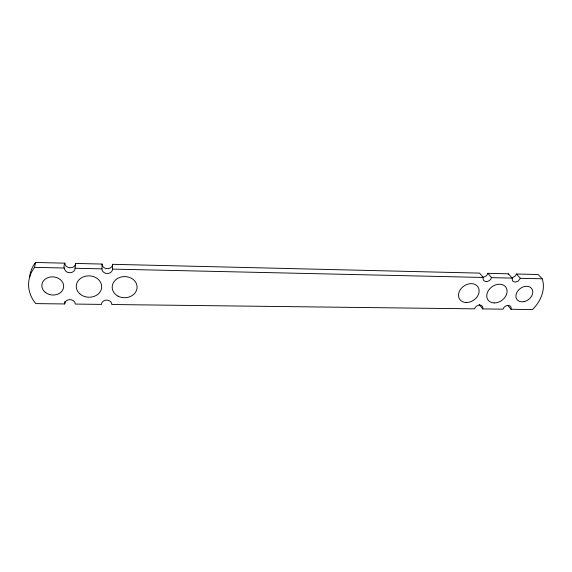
<?xml version="1.0" encoding="UTF-8"?>
<svg xmlns="http://www.w3.org/2000/svg" width="572" height="572" viewBox="0 0 572 572"><rect width="100%" height="100%" fill="white"/><g stroke="black" fill="none" stroke-linecap="round" stroke-linejoin="round"><path stroke-width="0.86" d="M29.644 277.384A38.617 32.332 4.9 0 1 35.5 262.469L64.829 263.17C62.62 267.174 64.922 272.858 69.727 272.715C72.279 272.844 75.096 270.992 75.104 268.261L101.945 268.861A5.312 4.54 2.1 0 0 107.171 273.509A5.312 4.54 2.1 0 0 112.555 269.105L112.598 264.314L479.608 273.116L483.176 277.456A4.647 3.618 -36.2 0 0 486.243 281.546A4.647 3.618 -36.2 0 0 491.52 277.649L512.162 278.114L512.533 280.938L515.079 282.153L518.182 281.152L520.334 278.299L516.452 274.002L515.193 276.09L512.333 277.72M101.945 268.861L102.102 264.064L75.561 263.427L75.104 268.261M75.561 263.427C75.34 269.419 65.001 269.04 64.829 263.17M508.236 274.481L508.344 273.809L487.873 273.316A4.597 3.596 -36.3 0 1 482.661 277.184M35.5 262.469L34.585 267.346A39.046 32.583 4.6 0 0 35.757 303.603L64.693 303.954L64.972 301.394M64.693 303.954A5.284 4.361 3.2 0 1 69.941 299.635A5.284 4.361 3.2 0 1 75.261 304.075L101.459 304.39A5.184 4.326 0 0 1 106.714 300.114A5.184 4.326 0 0 1 111.826 304.511L474.567 308.844A4.526 3.475 -33.9 0 1 479.722 305.048A4.526 3.475 -33.9 0 1 482.747 308.937L503.017 309.18A4.49 3.389 -35 0 1 508.151 305.434A4.49 3.389 -35 0 1 511.032 309.273L532.496 309.531A33.133 25.147 -36.1 0 0 542.184 278.793L538.116 274.524L516.452 274.002M34.585 267.346L64.25 268.011M112.555 269.105L483.176 277.456M520.334 278.299L542.184 278.793M508.344 273.809L512.162 278.114M487.873 273.316L491.52 277.649M507.843 305.419L511.032 309.273M479.264 304.404L482.747 308.937M112.598 264.314A5.248 4.512 2.5 0 1 107.271 268.683A5.248 4.512 2.5 0 1 102.102 264.064M118.068 296.174A12.455 10.582 -0.8 0 0 137.087 287.451A12.455 10.582 -0.8 0 0 118.761 277.856A12.455 10.582 -0.8 0 0 118.068 296.174M79.894 293.908A12.727 10.696 2.7 0 0 101.23 289.589A12.727 10.696 2.7 0 0 85.814 276.14A12.727 10.696 2.7 0 0 79.894 293.908M45.124 292.206A10.94 9.073 5.7 0 0 63.342 288.524A10.94 9.073 5.7 0 0 49.807 277.105A10.94 9.073 5.7 0 0 45.124 292.206M466.237 302.531A11.032 8.609 -34.4 0 0 478.785 288.574A11.032 8.609 -34.4 0 0 461.482 288.152A11.032 8.609 -34.4 0 0 466.237 302.531M494.165 302.924A10.975 8.416 -35.5 0 0 506.785 289.096A10.975 8.416 -35.5 0 0 489.811 288.688A10.975 8.416 -35.5 0 0 494.165 302.924M524.088 301.63A9.173 6.907 -36.5 0 0 531.774 288.681A9.173 6.907 -36.5 0 0 517.159 291.87A9.173 6.907 -36.5 0 0 524.088 301.63"/></g></svg>
